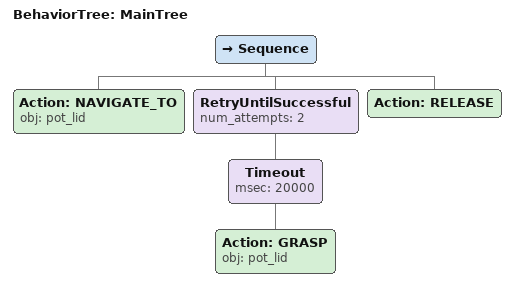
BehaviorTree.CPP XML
<root main_tree_to_execute="MainTree">
  <BehaviorTree ID="MainTree">
    <Sequence>
      <!-- Navigate to pot_lid -->
      <Action ID="NAVIGATE_TO" obj="pot_lid" />
      <!-- Retry GRASP pot_lid up to 2 attempts -->
      <RetryUntilSuccessful num_attempts="2">
        <!-- Timeout: GRASP pot_lid within 20s -->
        <Timeout msec="20000">
          <!-- Grasp pot_lid -->
          <Action ID="GRASP" obj="pot_lid" />
        </Timeout>
      </RetryUntilSuccessful>
      <!-- Release -->
      <Action ID="RELEASE" />
    </Sequence>
  </BehaviorTree>
</root>
